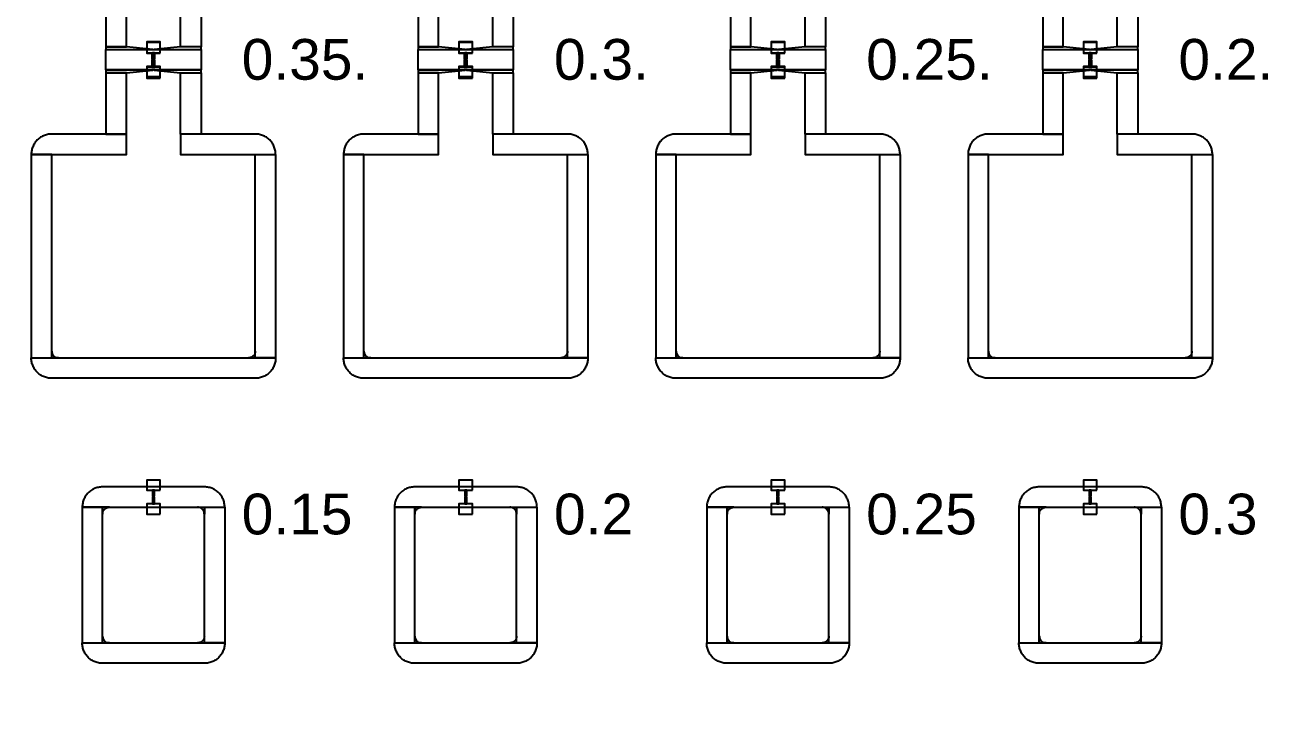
# Model space of a CAD drawing. Extents: x -50000 to 50000, y -50000 to 50000.
# Drawn here: x -41419 to -39559, y 18026 to 19040 of the extents above; entities that cross this region are included whole.
import ezdxf

# ---------------------------------------------------------------- set-up
doc = ezdxf.new("R2010")
doc.units = 0
doc.layers.get('0').update_dxf_attribs({"linetype": 'CONTINUOUS'})
for name, color, linetype in [('BASEMETAL', 4, 'CONTINUOUS'), ('FRAME', 8, 'CONTINUOUS'), ('MARKERS', 2, 'CONTINUOUS'), ('SECONDLAYER', 6, 'CONTINUOUS')]:
    doc.layers.add(name, color=color, linetype=linetype)
doc.styles.get("Standard").update_dxf_attribs({"font": 'arial.ttf'})

# ---------------------------------------------------------------- blocks, each defined once
blk = doc.blocks.new('CHIP_JARRAY')
for points in [[(1830, 4508.7), (1830, 4598.7), (1800, 4598.7), (1800, 4508.7)], [(1910, 4508.7), (1910, 4598.7), (1940, 4598.7), (1940, 4508.7)], [(2290, 4508.7), (2290, 4598.7), (2260, 4598.7), (2260, 4508.7)], [(2370, 4508.7), (2370, 4598.7), (2400, 4598.7), (2400, 4508.7)], [(2750, 4508.7), (2750, 4598.7), (2720, 4598.7), (2720, 4508.7)], [(2830, 4508.7), (2830, 4598.7), (2860, 4598.7), (2860, 4508.7)], [(3210, 4508.7), (3210, 4598.7), (3180, 4598.7), (3180, 4508.7)], [(3290, 4508.7), (3290, 4598.7), (3320, 4598.7), (3320, 4508.7)], [(1869, 4504.7), (1830, 4508.7), (1800, 4508.7), (1800, 4504.7)], [(1940, 4504.7), (1940, 4474.7), (1800, 4474.7), (1800, 4504.7)], [(1940, 4504.7), (1940, 4508.7), (1910, 4508.7), (1871, 4504.7)], [(2329, 4504.7), (2290, 4508.7), (2260, 4508.7), (2260, 4504.7)], [(2400, 4504.7), (2400, 4474.7), (2260, 4474.7), (2260, 4504.7)], [(2400, 4504.7), (2400, 4508.7), (2370, 4508.7), (2331, 4504.7)], [(2789, 4504.7), (2750, 4508.7), (2720, 4508.7), (2720, 4504.7)], [(2860, 4504.7), (2860, 4474.7), (2720, 4474.7), (2720, 4504.7)], [(2860, 4504.7), (2860, 4508.7), (2830, 4508.7), (2791, 4504.7)], [(3249, 4504.7), (3210, 4508.7), (3180, 4508.7), (3180, 4504.7)], [(3320, 4504.7), (3320, 4474.7), (3180, 4474.7), (3180, 4504.7)], [(3320, 4504.7), (3320, 4508.7), (3290, 4508.7), (3251, 4504.7)], [(1830, 4470), (1869, 4474), (1800, 4474), (1800, 4470)], [(1830, 4380), (1830, 4470), (1800, 4470), (1800, 4380)], [(1940, 4470), (1940, 4474), (1871, 4474), (1910, 4470)], [(1910, 4380), (1910, 4470), (1940, 4470), (1940, 4380)], [(2290, 4470), (2329, 4474), (2260, 4474), (2260, 4470)], [(2290, 4380), (2290, 4470), (2260, 4470), (2260, 4380)], [(2400, 4470), (2400, 4474), (2331, 4474), (2370, 4470)], [(2370, 4380), (2370, 4470), (2400, 4470), (2400, 4380)], [(2750, 4470), (2789, 4474), (2720, 4474), (2720, 4470)], [(2750, 4380), (2750, 4470), (2720, 4470), (2720, 4380)], [(2860, 4470), (2860, 4474), (2791, 4474), (2830, 4470)], [(2830, 4380), (2830, 4470), (2860, 4470), (2860, 4380)], [(3210, 4470), (3249, 4474), (3180, 4474), (3180, 4470)], [(3210, 4380), (3210, 4470), (3180, 4470), (3180, 4380)], [(3320, 4470), (3320, 4474), (3251, 4474), (3290, 4470)], [(3290, 4380), (3290, 4470), (3320, 4470), (3320, 4380)], [(1760, 4350), (1830, 4350), (1830, 4380), (1720, 4380), (1718.4, 4380), (1716.9, 4379.8), (1715.3, 4379.6), (1713.8, 4379.3), (1712.2, 4379), (1710.7, 4378.5), (1709.2, 4378), (1707.8, 4377.4), (1706.4, 4376.7), (1705, 4376), (1703.7, 4375.2), (1702.4, 4374.3), (1701.1, 4373.3), (1699.9, 4372.3), (1698.8, 4371.2), (1697.7, 4370.1), (1696.7, 4368.9), (1695.7, 4367.6), (1694.8, 4366.3), (1694, 4365), (1693.3, 4363.6), (1692.6, 4362.2), (1692, 4360.8), (1691.5, 4359.3), (1691, 4357.8), (1690.7, 4356.2), (1690.4, 4354.7), (1690.2, 4353.1), (1690, 4351.6), (1690, 4350), (1690, 4350)], [(1980, 4350), (2050, 4350), (2050, 4350), (2050, 4351.6), (2049.8, 4353.1), (2049.6, 4354.7), (2049.3, 4356.2), (2049, 4357.8), (2048.5, 4359.3), (2048, 4360.8), (2047.4, 4362.2), (2046.7, 4363.6), (2046, 4365), (2045.2, 4366.3), (2044.3, 4367.6), (2043.3, 4368.9), (2042.3, 4370.1), (2041.2, 4371.2), (2040.1, 4372.3), (2038.9, 4373.3), (2037.6, 4374.3), (2036.3, 4375.2), (2035, 4376), (2033.6, 4376.7), (2032.2, 4377.4), (2030.8, 4378), (2029.3, 4378.5), (2027.8, 4379), (2026.2, 4379.3), (2024.7, 4379.6), (2023.1, 4379.8), (2021.6, 4380), (2020, 4380), (1910, 4380), (1910, 4350)], [(2220, 4350), (2290, 4350), (2290, 4380), (2180, 4380), (2178.4, 4380), (2176.9, 4379.8), (2175.3, 4379.6), (2173.8, 4379.3), (2172.2, 4379), (2170.7, 4378.5), (2169.2, 4378), (2167.8, 4377.4), (2166.4, 4376.7), (2165, 4376), (2163.7, 4375.2), (2162.4, 4374.3), (2161.1, 4373.3), (2159.9, 4372.3), (2158.8, 4371.2), (2157.7, 4370.1), (2156.7, 4368.9), (2155.7, 4367.6), (2154.8, 4366.3), (2154, 4365), (2153.3, 4363.6), (2152.6, 4362.2), (2152, 4360.8), (2151.5, 4359.3), (2151, 4357.8), (2150.7, 4356.2), (2150.4, 4354.7), (2150.2, 4353.1), (2150, 4351.6), (2150, 4350), (2150, 4350)], [(2440, 4350), (2510, 4350), (2510, 4350), (2510, 4351.6), (2509.8, 4353.1), (2509.6, 4354.7), (2509.3, 4356.2), (2509, 4357.8), (2508.5, 4359.3), (2508, 4360.8), (2507.4, 4362.2), (2506.7, 4363.6), (2506, 4365), (2505.2, 4366.3), (2504.3, 4367.6), (2503.3, 4368.9), (2502.3, 4370.1), (2501.2, 4371.2), (2500.1, 4372.3), (2498.9, 4373.3), (2497.6, 4374.3), (2496.3, 4375.2), (2495, 4376), (2493.6, 4376.7), (2492.2, 4377.4), (2490.8, 4378), (2489.3, 4378.5), (2487.8, 4379), (2486.2, 4379.3), (2484.7, 4379.6), (2483.1, 4379.8), (2481.6, 4380), (2480, 4380), (2370, 4380), (2370, 4350)], [(2680, 4350), (2750, 4350), (2750, 4380), (2640, 4380), (2638.4, 4380), (2636.9, 4379.8), (2635.3, 4379.6), (2633.8, 4379.3), (2632.2, 4379), (2630.7, 4378.5), (2629.2, 4378), (2627.8, 4377.4), (2626.4, 4376.7), (2625, 4376), (2623.7, 4375.2), (2622.4, 4374.3), (2621.1, 4373.3), (2619.9, 4372.3), (2618.8, 4371.2), (2617.7, 4370.1), (2616.7, 4368.9), (2615.7, 4367.6), (2614.8, 4366.3), (2614, 4365), (2613.3, 4363.6), (2612.6, 4362.2), (2612, 4360.8), (2611.5, 4359.3), (2611, 4357.8), (2610.7, 4356.2), (2610.4, 4354.7), (2610.2, 4353.1), (2610, 4351.6), (2610, 4350), (2610, 4350)], [(2900, 4350), (2970, 4350), (2970, 4350), (2970, 4351.6), (2969.8, 4353.1), (2969.6, 4354.7), (2969.3, 4356.2), (2969, 4357.8), (2968.5, 4359.3), (2968, 4360.8), (2967.4, 4362.2), (2966.7, 4363.6), (2966, 4365), (2965.2, 4366.3), (2964.3, 4367.6), (2963.3, 4368.9), (2962.3, 4370.1), (2961.2, 4371.2), (2960.1, 4372.3), (2958.9, 4373.3), (2957.6, 4374.3), (2956.3, 4375.2), (2955, 4376), (2953.6, 4376.7), (2952.2, 4377.4), (2950.8, 4378), (2949.3, 4378.5), (2947.8, 4379), (2946.2, 4379.3), (2944.7, 4379.6), (2943.1, 4379.8), (2941.6, 4380), (2940, 4380), (2830, 4380), (2830, 4350)], [(3140, 4350), (3210, 4350), (3210, 4380), (3100, 4380), (3098.4, 4380), (3096.9, 4379.8), (3095.3, 4379.6), (3093.8, 4379.3), (3092.2, 4379), (3090.7, 4378.5), (3089.2, 4378), (3087.8, 4377.4), (3086.4, 4376.7), (3085, 4376), (3083.7, 4375.2), (3082.4, 4374.3), (3081.1, 4373.3), (3079.9, 4372.3), (3078.8, 4371.2), (3077.7, 4370.1), (3076.7, 4368.9), (3075.7, 4367.6), (3074.8, 4366.3), (3074, 4365), (3073.3, 4363.6), (3072.6, 4362.2), (3072, 4360.8), (3071.5, 4359.3), (3071, 4357.8), (3070.7, 4356.2), (3070.4, 4354.7), (3070.2, 4353.1), (3070, 4351.6), (3070, 4350), (3070, 4350)], [(3360, 4350), (3430, 4350), (3430, 4350), (3430, 4351.6), (3429.8, 4353.1), (3429.6, 4354.7), (3429.3, 4356.2), (3429, 4357.8), (3428.5, 4359.3), (3428, 4360.8), (3427.4, 4362.2), (3426.7, 4363.6), (3426, 4365), (3425.2, 4366.3), (3424.3, 4367.6), (3423.3, 4368.9), (3422.3, 4370.1), (3421.2, 4371.2), (3420.1, 4372.3), (3418.9, 4373.3), (3417.6, 4374.3), (3416.3, 4375.2), (3415, 4376), (3413.6, 4376.7), (3412.2, 4377.4), (3410.8, 4378), (3409.3, 4378.5), (3407.8, 4379), (3406.2, 4379.3), (3404.7, 4379.6), (3403.1, 4379.8), (3401.6, 4380), (3400, 4380), (3290, 4380), (3290, 4350)], [(1720, 4050), (1720, 4350), (1690, 4350), (1690, 4050)], [(2020, 4050), (2020, 4350), (2050, 4350), (2050, 4050)], [(2180, 4050), (2180, 4350), (2150, 4350), (2150, 4050)], [(2480, 4050), (2480, 4350), (2510, 4350), (2510, 4050)], [(2640, 4050), (2640, 4350), (2610, 4350), (2610, 4050)], [(2940, 4050), (2940, 4350), (2970, 4350), (2970, 4050)], [(3100, 4050), (3100, 4350), (3070, 4350), (3070, 4050)], [(3400, 4050), (3400, 4350), (3430, 4350), (3430, 4050)], [(1720, 4050), (1720, 4060), (1720.1, 4059), (1720.2, 4057.9), (1720.5, 4056.9), (1720.9, 4055.9), (1721.3, 4055), (1721.9, 4054.1), (1722.6, 4053.3), (1723.3, 4052.6), (1724.1, 4051.9), (1725, 4051.3), (1725.9, 4050.9), (1726.9, 4050.5), (1727.9, 4050.2), (1729, 4050.1), (1730, 4050)], [(2020, 4050), (2020, 4060), (2019.9, 4059), (2019.8, 4057.9), (2019.5, 4056.9), (2019.1, 4055.9), (2018.7, 4055), (2018.1, 4054.1), (2017.4, 4053.3), (2016.7, 4052.6), (2015.9, 4051.9), (2015, 4051.3), (2014.1, 4050.9), (2013.1, 4050.5), (2012.1, 4050.2), (2011, 4050.1), (2010, 4050)], [(2180, 4050), (2180, 4060), (2180.1, 4059), (2180.2, 4057.9), (2180.5, 4056.9), (2180.9, 4055.9), (2181.3, 4055), (2181.9, 4054.1), (2182.6, 4053.3), (2183.3, 4052.6), (2184.1, 4051.9), (2185, 4051.3), (2185.9, 4050.9), (2186.9, 4050.5), (2187.9, 4050.2), (2189, 4050.1), (2190, 4050)], [(2480, 4050), (2480, 4060), (2479.9, 4059), (2479.8, 4057.9), (2479.5, 4056.9), (2479.1, 4055.9), (2478.7, 4055), (2478.1, 4054.1), (2477.4, 4053.3), (2476.7, 4052.6), (2475.9, 4051.9), (2475, 4051.3), (2474.1, 4050.9), (2473.1, 4050.5), (2472.1, 4050.2), (2471, 4050.1), (2470, 4050)], [(2640, 4050), (2640, 4060), (2640.1, 4059), (2640.2, 4057.9), (2640.5, 4056.9), (2640.9, 4055.9), (2641.3, 4055), (2641.9, 4054.1), (2642.6, 4053.3), (2643.3, 4052.6), (2644.1, 4051.9), (2645, 4051.3), (2645.9, 4050.9), (2646.9, 4050.5), (2647.9, 4050.2), (2649, 4050.1), (2650, 4050)], [(2940, 4050), (2940, 4060), (2939.9, 4059), (2939.8, 4057.9), (2939.5, 4056.9), (2939.1, 4055.9), (2938.7, 4055), (2938.1, 4054.1), (2937.4, 4053.3), (2936.7, 4052.6), (2935.9, 4051.9), (2935, 4051.3), (2934.1, 4050.9), (2933.1, 4050.5), (2932.1, 4050.2), (2931, 4050.1), (2930, 4050)], [(3100, 4050), (3100, 4060), (3100.1, 4059), (3100.2, 4057.9), (3100.5, 4056.9), (3100.9, 4055.9), (3101.3, 4055), (3101.9, 4054.1), (3102.6, 4053.3), (3103.3, 4052.6), (3104.1, 4051.9), (3105, 4051.3), (3105.9, 4050.9), (3106.9, 4050.5), (3107.9, 4050.2), (3109, 4050.1), (3110, 4050)], [(3400, 4050), (3400, 4060), (3399.9, 4059), (3399.8, 4057.9), (3399.5, 4056.9), (3399.1, 4055.9), (3398.7, 4055), (3398.1, 4054.1), (3397.4, 4053.3), (3396.7, 4052.6), (3395.9, 4051.9), (3395, 4051.3), (3394.1, 4050.9), (3393.1, 4050.5), (3392.1, 4050.2), (3391, 4050.1), (3390, 4050)], [(1870, 4050), (2050, 4050), (2050, 4050), (2050, 4048.4), (2049.8, 4046.9), (2049.6, 4045.3), (2049.3, 4043.8), (2049, 4042.2), (2048.5, 4040.7), (2048, 4039.2), (2047.4, 4037.8), (2046.7, 4036.4), (2046, 4035), (2045.2, 4033.7), (2044.3, 4032.4), (2043.3, 4031.1), (2042.3, 4029.9), (2041.2, 4028.8), (2040.1, 4027.7), (2038.9, 4026.7), (2037.6, 4025.7), (2036.3, 4024.8), (2035, 4024), (2033.6, 4023.3), (2032.2, 4022.6), (2030.8, 4022), (2029.3, 4021.5), (2027.8, 4021), (2026.2, 4020.7), (2024.7, 4020.4), (2023.1, 4020.2), (2021.6, 4020), (2020, 4020), (1720, 4020), (1718.4, 4020), (1716.9, 4020.2), (1715.3, 4020.4), (1713.8, 4020.7), (1712.2, 4021), (1710.7, 4021.5), (1709.2, 4022), (1707.8, 4022.6), (1706.4, 4023.3), (1705, 4024), (1703.7, 4024.8), (1702.4, 4025.7), (1701.1, 4026.7), (1699.9, 4027.7), (1698.8, 4028.8), (1697.7, 4029.9), (1696.7, 4031.1), (1695.7, 4032.4), (1694.8, 4033.7), (1694, 4035), (1693.3, 4036.4), (1692.6, 4037.8), (1692, 4039.2), (1691.5, 4040.7), (1691, 4042.2), (1690.7, 4043.8), (1690.4, 4045.3), (1690.2, 4046.9), (1690, 4048.4), (1690, 4050), (1690, 4050)], [(2330, 4050), (2510, 4050), (2510, 4050), (2510, 4048.4), (2509.8, 4046.9), (2509.6, 4045.3), (2509.3, 4043.8), (2509, 4042.2), (2508.5, 4040.7), (2508, 4039.2), (2507.4, 4037.8), (2506.7, 4036.4), (2506, 4035), (2505.2, 4033.7), (2504.3, 4032.4), (2503.3, 4031.1), (2502.3, 4029.9), (2501.2, 4028.8), (2500.1, 4027.7), (2498.9, 4026.7), (2497.6, 4025.7), (2496.3, 4024.8), (2495, 4024), (2493.6, 4023.3), (2492.2, 4022.6), (2490.8, 4022), (2489.3, 4021.5), (2487.8, 4021), (2486.2, 4020.7), (2484.7, 4020.4), (2483.1, 4020.2), (2481.6, 4020), (2480, 4020), (2180, 4020), (2178.4, 4020), (2176.9, 4020.2), (2175.3, 4020.4), (2173.8, 4020.7), (2172.2, 4021), (2170.7, 4021.5), (2169.2, 4022), (2167.8, 4022.6), (2166.4, 4023.3), (2165, 4024), (2163.7, 4024.8), (2162.4, 4025.7), (2161.1, 4026.7), (2159.9, 4027.7), (2158.8, 4028.8), (2157.7, 4029.9), (2156.7, 4031.1), (2155.7, 4032.4), (2154.8, 4033.7), (2154, 4035), (2153.3, 4036.4), (2152.6, 4037.8), (2152, 4039.2), (2151.5, 4040.7), (2151, 4042.2), (2150.7, 4043.8), (2150.4, 4045.3), (2150.2, 4046.9), (2150, 4048.4), (2150, 4050), (2150, 4050)], [(2790, 4050), (2970, 4050), (2970, 4050), (2970, 4048.4), (2969.8, 4046.9), (2969.6, 4045.3), (2969.3, 4043.8), (2969, 4042.2), (2968.5, 4040.7), (2968, 4039.2), (2967.4, 4037.8), (2966.7, 4036.4), (2966, 4035), (2965.2, 4033.7), (2964.3, 4032.4), (2963.3, 4031.1), (2962.3, 4029.9), (2961.2, 4028.8), (2960.1, 4027.7), (2958.9, 4026.7), (2957.6, 4025.7), (2956.3, 4024.8), (2955, 4024), (2953.6, 4023.3), (2952.2, 4022.6), (2950.8, 4022), (2949.3, 4021.5), (2947.8, 4021), (2946.2, 4020.7), (2944.7, 4020.4), (2943.1, 4020.2), (2941.6, 4020), (2940, 4020), (2640, 4020), (2638.4, 4020), (2636.9, 4020.2), (2635.3, 4020.4), (2633.8, 4020.7), (2632.2, 4021), (2630.7, 4021.5), (2629.2, 4022), (2627.8, 4022.6), (2626.4, 4023.3), (2625, 4024), (2623.7, 4024.8), (2622.4, 4025.7), (2621.1, 4026.7), (2619.9, 4027.7), (2618.8, 4028.8), (2617.7, 4029.9), (2616.7, 4031.1), (2615.7, 4032.4), (2614.8, 4033.7), (2614, 4035), (2613.3, 4036.4), (2612.6, 4037.8), (2612, 4039.2), (2611.5, 4040.7), (2611, 4042.2), (2610.7, 4043.8), (2610.4, 4045.3), (2610.2, 4046.9), (2610, 4048.4), (2610, 4050), (2610, 4050)], [(3250, 4050), (3430, 4050), (3430, 4050), (3430, 4048.4), (3429.8, 4046.9), (3429.6, 4045.3), (3429.3, 4043.8), (3429, 4042.2), (3428.5, 4040.7), (3428, 4039.2), (3427.4, 4037.8), (3426.7, 4036.4), (3426, 4035), (3425.2, 4033.7), (3424.3, 4032.4), (3423.3, 4031.1), (3422.3, 4029.9), (3421.2, 4028.8), (3420.1, 4027.7), (3418.9, 4026.7), (3417.6, 4025.7), (3416.3, 4024.8), (3415, 4024), (3413.6, 4023.3), (3412.2, 4022.6), (3410.8, 4022), (3409.3, 4021.5), (3407.8, 4021), (3406.2, 4020.7), (3404.7, 4020.4), (3403.1, 4020.2), (3401.6, 4020), (3400, 4020), (3100, 4020), (3098.4, 4020), (3096.9, 4020.2), (3095.3, 4020.4), (3093.8, 4020.7), (3092.2, 4021), (3090.7, 4021.5), (3089.2, 4022), (3087.8, 4022.6), (3086.4, 4023.3), (3085, 4024), (3083.7, 4024.8), (3082.4, 4025.7), (3081.1, 4026.7), (3079.9, 4027.7), (3078.8, 4028.8), (3077.7, 4029.9), (3076.7, 4031.1), (3075.7, 4032.4), (3074.8, 4033.7), (3074, 4035), (3073.3, 4036.4), (3072.6, 4037.8), (3072, 4039.2), (3071.5, 4040.7), (3071, 4042.2), (3070.7, 4043.8), (3070.4, 4045.3), (3070.2, 4046.9), (3070, 4048.4), (3070, 4050), (3070, 4050)], [(1870, 3830), (1975, 3830), (1975, 3830), (1975, 3831.6), (1974.8, 3833.1), (1974.6, 3834.7), (1974.3, 3836.2), (1974, 3837.8), (1973.5, 3839.3), (1973, 3840.8), (1972.4, 3842.2), (1971.7, 3843.6), (1971, 3845), (1970.2, 3846.3), (1969.3, 3847.6), (1968.3, 3848.9), (1967.3, 3850.1), (1966.2, 3851.2), (1965.1, 3852.3), (1963.9, 3853.3), (1962.6, 3854.3), (1961.3, 3855.2), (1960, 3856), (1958.6, 3856.7), (1957.2, 3857.4), (1955.8, 3858), (1954.3, 3858.5), (1952.8, 3859), (1951.2, 3859.3), (1949.7, 3859.6), (1948.1, 3859.8), (1946.6, 3860), (1945, 3860), (1795, 3860), (1793.4, 3860), (1791.9, 3859.8), (1790.3, 3859.6), (1788.8, 3859.3), (1787.2, 3859), (1785.7, 3858.5), (1784.2, 3858), (1782.8, 3857.4), (1781.4, 3856.7), (1780, 3856), (1778.7, 3855.2), (1777.4, 3854.3), (1776.1, 3853.3), (1774.9, 3852.3), (1773.8, 3851.2), (1772.7, 3850.1), (1771.7, 3848.9), (1770.7, 3847.6), (1769.8, 3846.3), (1769, 3845), (1768.3, 3843.6), (1767.6, 3842.2), (1767, 3840.8), (1766.5, 3839.3), (1766, 3837.8), (1765.7, 3836.2), (1765.4, 3834.7), (1765.2, 3833.1), (1765, 3831.6), (1765, 3830), (1765, 3830)], [(2330, 3830), (2435, 3830), (2435, 3830), (2435, 3831.6), (2434.8, 3833.1), (2434.6, 3834.7), (2434.3, 3836.2), (2434, 3837.8), (2433.5, 3839.3), (2433, 3840.8), (2432.4, 3842.2), (2431.7, 3843.6), (2431, 3845), (2430.2, 3846.3), (2429.3, 3847.6), (2428.3, 3848.9), (2427.3, 3850.1), (2426.2, 3851.2), (2425.1, 3852.3), (2423.9, 3853.3), (2422.6, 3854.3), (2421.3, 3855.2), (2420, 3856), (2418.6, 3856.7), (2417.2, 3857.4), (2415.8, 3858), (2414.3, 3858.5), (2412.8, 3859), (2411.2, 3859.3), (2409.7, 3859.6), (2408.1, 3859.8), (2406.6, 3860), (2405, 3860), (2255, 3860), (2253.4, 3860), (2251.9, 3859.8), (2250.3, 3859.6), (2248.8, 3859.3), (2247.2, 3859), (2245.7, 3858.5), (2244.2, 3858), (2242.8, 3857.4), (2241.4, 3856.7), (2240, 3856), (2238.7, 3855.2), (2237.4, 3854.3), (2236.1, 3853.3), (2234.9, 3852.3), (2233.8, 3851.2), (2232.7, 3850.1), (2231.7, 3848.9), (2230.7, 3847.6), (2229.8, 3846.3), (2229, 3845), (2228.3, 3843.6), (2227.6, 3842.2), (2227, 3840.8), (2226.5, 3839.3), (2226, 3837.8), (2225.7, 3836.2), (2225.4, 3834.7), (2225.2, 3833.1), (2225, 3831.6), (2225, 3830), (2225, 3830)], [(2790, 3830), (2895, 3830), (2895, 3830), (2895, 3831.6), (2894.8, 3833.1), (2894.6, 3834.7), (2894.3, 3836.2), (2894, 3837.8), (2893.5, 3839.3), (2893, 3840.8), (2892.4, 3842.2), (2891.7, 3843.6), (2891, 3845), (2890.2, 3846.3), (2889.3, 3847.6), (2888.3, 3848.9), (2887.3, 3850.1), (2886.2, 3851.2), (2885.1, 3852.3), (2883.9, 3853.3), (2882.6, 3854.3), (2881.3, 3855.2), (2880, 3856), (2878.6, 3856.7), (2877.2, 3857.4), (2875.8, 3858), (2874.3, 3858.5), (2872.8, 3859), (2871.2, 3859.3), (2869.7, 3859.6), (2868.1, 3859.8), (2866.6, 3860), (2865, 3860), (2715, 3860), (2713.4, 3860), (2711.9, 3859.8), (2710.3, 3859.6), (2708.8, 3859.3), (2707.2, 3859), (2705.7, 3858.5), (2704.2, 3858), (2702.8, 3857.4), (2701.4, 3856.7), (2700, 3856), (2698.7, 3855.2), (2697.4, 3854.3), (2696.1, 3853.3), (2694.9, 3852.3), (2693.8, 3851.2), (2692.7, 3850.1), (2691.7, 3848.9), (2690.7, 3847.6), (2689.8, 3846.3), (2689, 3845), (2688.3, 3843.6), (2687.6, 3842.2), (2687, 3840.8), (2686.5, 3839.3), (2686, 3837.8), (2685.7, 3836.2), (2685.4, 3834.7), (2685.2, 3833.1), (2685, 3831.6), (2685, 3830), (2685, 3830)], [(3250, 3830), (3355, 3830), (3355, 3830), (3355, 3831.6), (3354.8, 3833.1), (3354.6, 3834.7), (3354.3, 3836.2), (3354, 3837.8), (3353.5, 3839.3), (3353, 3840.8), (3352.4, 3842.2), (3351.7, 3843.6), (3351, 3845), (3350.2, 3846.3), (3349.3, 3847.6), (3348.3, 3848.9), (3347.3, 3850.1), (3346.2, 3851.2), (3345.1, 3852.3), (3343.9, 3853.3), (3342.6, 3854.3), (3341.3, 3855.2), (3340, 3856), (3338.6, 3856.7), (3337.2, 3857.4), (3335.8, 3858), (3334.3, 3858.5), (3332.8, 3859), (3331.2, 3859.3), (3329.7, 3859.6), (3328.1, 3859.8), (3326.6, 3860), (3325, 3860), (3175, 3860), (3173.4, 3860), (3171.9, 3859.8), (3170.3, 3859.6), (3168.8, 3859.3), (3167.2, 3859), (3165.7, 3858.5), (3164.2, 3858), (3162.8, 3857.4), (3161.4, 3856.7), (3160, 3856), (3158.7, 3855.2), (3157.4, 3854.3), (3156.1, 3853.3), (3154.9, 3852.3), (3153.8, 3851.2), (3152.7, 3850.1), (3151.7, 3848.9), (3150.7, 3847.6), (3149.8, 3846.3), (3149, 3845), (3148.3, 3843.6), (3147.6, 3842.2), (3147, 3840.8), (3146.5, 3839.3), (3146, 3837.8), (3145.7, 3836.2), (3145.4, 3834.7), (3145.2, 3833.1), (3145, 3831.6), (3145, 3830), (3145, 3830)], [(1795, 3630), (1795, 3830), (1765, 3830), (1765, 3630)], [(1795, 3830), (1795, 3820), (1795.1, 3821), (1795.2, 3822.1), (1795.5, 3823.1), (1795.9, 3824.1), (1796.3, 3825), (1796.9, 3825.9), (1797.6, 3826.7), (1798.3, 3827.4), (1799.1, 3828.1), (1800, 3828.7), (1800.9, 3829.1), (1801.9, 3829.5), (1802.9, 3829.8), (1804, 3829.9), (1805, 3830)], [(1945, 3830), (1945, 3820), (1944.9, 3821), (1944.8, 3822.1), (1944.5, 3823.1), (1944.1, 3824.1), (1943.7, 3825), (1943.1, 3825.9), (1942.4, 3826.7), (1941.7, 3827.4), (1940.9, 3828.1), (1940, 3828.7), (1939.1, 3829.1), (1938.1, 3829.5), (1937.1, 3829.8), (1936, 3829.9), (1935, 3830)], [(1945, 3630), (1945, 3830), (1975, 3830), (1975, 3630)], [(2255, 3630), (2255, 3830), (2225, 3830), (2225, 3630)], [(2255, 3830), (2255, 3820), (2255.1, 3821), (2255.2, 3822.1), (2255.5, 3823.1), (2255.9, 3824.1), (2256.3, 3825), (2256.9, 3825.9), (2257.6, 3826.7), (2258.3, 3827.4), (2259.1, 3828.1), (2260, 3828.7), (2260.9, 3829.1), (2261.9, 3829.5), (2262.9, 3829.8), (2264, 3829.9), (2265, 3830)], [(2405, 3830), (2405, 3820), (2404.9, 3821), (2404.8, 3822.1), (2404.5, 3823.1), (2404.1, 3824.1), (2403.7, 3825), (2403.1, 3825.9), (2402.4, 3826.7), (2401.7, 3827.4), (2400.9, 3828.1), (2400, 3828.7), (2399.1, 3829.1), (2398.1, 3829.5), (2397.1, 3829.8), (2396, 3829.9), (2395, 3830)], [(2405, 3630), (2405, 3830), (2435, 3830), (2435, 3630)], [(2715, 3630), (2715, 3830), (2685, 3830), (2685, 3630)], [(2715, 3830), (2715, 3820), (2715.1, 3821), (2715.2, 3822.1), (2715.5, 3823.1), (2715.9, 3824.1), (2716.3, 3825), (2716.9, 3825.9), (2717.6, 3826.7), (2718.3, 3827.4), (2719.1, 3828.1), (2720, 3828.7), (2720.9, 3829.1), (2721.9, 3829.5), (2722.9, 3829.8), (2724, 3829.9), (2725, 3830)], [(2865, 3830), (2865, 3820), (2864.9, 3821), (2864.8, 3822.1), (2864.5, 3823.1), (2864.1, 3824.1), (2863.7, 3825), (2863.1, 3825.9), (2862.4, 3826.7), (2861.7, 3827.4), (2860.9, 3828.1), (2860, 3828.7), (2859.1, 3829.1), (2858.1, 3829.5), (2857.1, 3829.8), (2856, 3829.9), (2855, 3830)], [(2865, 3630), (2865, 3830), (2895, 3830), (2895, 3630)], [(3175, 3630), (3175, 3830), (3145, 3830), (3145, 3630)], [(3175, 3830), (3175, 3820), (3175.1, 3821), (3175.2, 3822.1), (3175.5, 3823.1), (3175.9, 3824.1), (3176.3, 3825), (3176.9, 3825.9), (3177.6, 3826.7), (3178.3, 3827.4), (3179.1, 3828.1), (3180, 3828.7), (3180.9, 3829.1), (3181.9, 3829.5), (3182.9, 3829.8), (3184, 3829.9), (3185, 3830)], [(3325, 3830), (3325, 3820), (3324.9, 3821), (3324.8, 3822.1), (3324.5, 3823.1), (3324.1, 3824.1), (3323.7, 3825), (3323.1, 3825.9), (3322.4, 3826.7), (3321.7, 3827.4), (3320.9, 3828.1), (3320, 3828.7), (3319.1, 3829.1), (3318.1, 3829.5), (3317.1, 3829.8), (3316, 3829.9), (3315, 3830)], [(3325, 3630), (3325, 3830), (3355, 3830), (3355, 3630)], [(1870, 3630), (1975, 3630), (1975, 3630), (1975, 3628.4), (1974.8, 3626.9), (1974.6, 3625.3), (1974.3, 3623.8), (1974, 3622.2), (1973.5, 3620.7), (1973, 3619.2), (1972.4, 3617.8), (1971.7, 3616.4), (1971, 3615), (1970.2, 3613.7), (1969.3, 3612.4), (1968.3, 3611.1), (1967.3, 3609.9), (1966.2, 3608.8), (1965.1, 3607.7), (1963.9, 3606.7), (1962.6, 3605.7), (1961.3, 3604.8), (1960, 3604), (1958.6, 3603.3), (1957.2, 3602.6), (1955.8, 3602), (1954.3, 3601.5), (1952.8, 3601), (1951.2, 3600.7), (1949.7, 3600.4), (1948.1, 3600.2), (1946.6, 3600), (1945, 3600), (1795, 3600), (1793.4, 3600), (1791.9, 3600.2), (1790.3, 3600.4), (1788.8, 3600.7), (1787.2, 3601), (1785.7, 3601.5), (1784.2, 3602), (1782.8, 3602.6), (1781.4, 3603.3), (1780, 3604), (1778.7, 3604.8), (1777.4, 3605.7), (1776.1, 3606.7), (1774.9, 3607.7), (1773.8, 3608.8), (1772.7, 3609.9), (1771.7, 3611.1), (1770.7, 3612.4), (1769.8, 3613.7), (1769, 3615), (1768.3, 3616.4), (1767.6, 3617.8), (1767, 3619.2), (1766.5, 3620.7), (1766, 3622.2), (1765.7, 3623.8), (1765.4, 3625.3), (1765.2, 3626.9), (1765, 3628.4), (1765, 3630), (1765, 3630)], [(1795, 3630), (1795, 3640), (1795.1, 3639), (1795.2, 3637.9), (1795.5, 3636.9), (1795.9, 3635.9), (1796.3, 3635), (1796.9, 3634.1), (1797.6, 3633.3), (1798.3, 3632.6), (1799.1, 3631.9), (1800, 3631.3), (1800.9, 3630.9), (1801.9, 3630.5), (1802.9, 3630.2), (1804, 3630.1), (1805, 3630)], [(1945, 3630), (1945, 3640), (1944.9, 3639), (1944.8, 3637.9), (1944.5, 3636.9), (1944.1, 3635.9), (1943.7, 3635), (1943.1, 3634.1), (1942.4, 3633.3), (1941.7, 3632.6), (1940.9, 3631.9), (1940, 3631.3), (1939.1, 3630.9), (1938.1, 3630.5), (1937.1, 3630.2), (1936, 3630.1), (1935, 3630)], [(2330, 3630), (2435, 3630), (2435, 3630), (2435, 3628.4), (2434.8, 3626.9), (2434.6, 3625.3), (2434.3, 3623.8), (2434, 3622.2), (2433.5, 3620.7), (2433, 3619.2), (2432.4, 3617.8), (2431.7, 3616.4), (2431, 3615), (2430.2, 3613.7), (2429.3, 3612.4), (2428.3, 3611.1), (2427.3, 3609.9), (2426.2, 3608.8), (2425.1, 3607.7), (2423.9, 3606.7), (2422.6, 3605.7), (2421.3, 3604.8), (2420, 3604), (2418.6, 3603.3), (2417.2, 3602.6), (2415.8, 3602), (2414.3, 3601.5), (2412.8, 3601), (2411.2, 3600.7), (2409.7, 3600.4), (2408.1, 3600.2), (2406.6, 3600), (2405, 3600), (2255, 3600), (2253.4, 3600), (2251.9, 3600.2), (2250.3, 3600.4), (2248.8, 3600.7), (2247.2, 3601), (2245.7, 3601.5), (2244.2, 3602), (2242.8, 3602.6), (2241.4, 3603.3), (2240, 3604), (2238.7, 3604.8), (2237.4, 3605.7), (2236.1, 3606.7), (2234.9, 3607.7), (2233.8, 3608.8), (2232.7, 3609.9), (2231.7, 3611.1), (2230.7, 3612.4), (2229.8, 3613.7), (2229, 3615), (2228.3, 3616.4), (2227.6, 3617.8), (2227, 3619.2), (2226.5, 3620.7), (2226, 3622.2), (2225.7, 3623.8), (2225.4, 3625.3), (2225.2, 3626.9), (2225, 3628.4), (2225, 3630), (2225, 3630)], [(2255, 3630), (2255, 3640), (2255.1, 3639), (2255.2, 3637.9), (2255.5, 3636.9), (2255.9, 3635.9), (2256.3, 3635), (2256.9, 3634.1), (2257.6, 3633.3), (2258.3, 3632.6), (2259.1, 3631.9), (2260, 3631.3), (2260.9, 3630.9), (2261.9, 3630.5), (2262.9, 3630.2), (2264, 3630.1), (2265, 3630)], [(2405, 3630), (2405, 3640), (2404.9, 3639), (2404.8, 3637.9), (2404.5, 3636.9), (2404.1, 3635.9), (2403.7, 3635), (2403.1, 3634.1), (2402.4, 3633.3), (2401.7, 3632.6), (2400.9, 3631.9), (2400, 3631.3), (2399.1, 3630.9), (2398.1, 3630.5), (2397.1, 3630.2), (2396, 3630.1), (2395, 3630)], [(2790, 3630), (2895, 3630), (2895, 3630), (2895, 3628.4), (2894.8, 3626.9), (2894.6, 3625.3), (2894.3, 3623.8), (2894, 3622.2), (2893.5, 3620.7), (2893, 3619.2), (2892.4, 3617.8), (2891.7, 3616.4), (2891, 3615), (2890.2, 3613.7), (2889.3, 3612.4), (2888.3, 3611.1), (2887.3, 3609.9), (2886.2, 3608.8), (2885.1, 3607.7), (2883.9, 3606.7), (2882.6, 3605.7), (2881.3, 3604.8), (2880, 3604), (2878.6, 3603.3), (2877.2, 3602.6), (2875.8, 3602), (2874.3, 3601.5), (2872.8, 3601), (2871.2, 3600.7), (2869.7, 3600.4), (2868.1, 3600.2), (2866.6, 3600), (2865, 3600), (2715, 3600), (2713.4, 3600), (2711.9, 3600.2), (2710.3, 3600.4), (2708.8, 3600.7), (2707.2, 3601), (2705.7, 3601.5), (2704.2, 3602), (2702.8, 3602.6), (2701.4, 3603.3), (2700, 3604), (2698.7, 3604.8), (2697.4, 3605.7), (2696.1, 3606.7), (2694.9, 3607.7), (2693.8, 3608.8), (2692.7, 3609.9), (2691.7, 3611.1), (2690.7, 3612.4), (2689.8, 3613.7), (2689, 3615), (2688.3, 3616.4), (2687.6, 3617.8), (2687, 3619.2), (2686.5, 3620.7), (2686, 3622.2), (2685.7, 3623.8), (2685.4, 3625.3), (2685.2, 3626.9), (2685, 3628.4), (2685, 3630), (2685, 3630)], [(2715, 3630), (2715, 3640), (2715.1, 3639), (2715.2, 3637.9), (2715.5, 3636.9), (2715.9, 3635.9), (2716.3, 3635), (2716.9, 3634.1), (2717.6, 3633.3), (2718.3, 3632.6), (2719.1, 3631.9), (2720, 3631.3), (2720.9, 3630.9), (2721.9, 3630.5), (2722.9, 3630.2), (2724, 3630.1), (2725, 3630)], [(2865, 3630), (2865, 3640), (2864.9, 3639), (2864.8, 3637.9), (2864.5, 3636.9), (2864.1, 3635.9), (2863.7, 3635), (2863.1, 3634.1), (2862.4, 3633.3), (2861.7, 3632.6), (2860.9, 3631.9), (2860, 3631.3), (2859.1, 3630.9), (2858.1, 3630.5), (2857.1, 3630.2), (2856, 3630.1), (2855, 3630)], [(3250, 3630), (3355, 3630), (3355, 3630), (3355, 3628.4), (3354.8, 3626.9), (3354.6, 3625.3), (3354.3, 3623.8), (3354, 3622.2), (3353.5, 3620.7), (3353, 3619.2), (3352.4, 3617.8), (3351.7, 3616.4), (3351, 3615), (3350.2, 3613.7), (3349.3, 3612.4), (3348.3, 3611.1), (3347.3, 3609.9), (3346.2, 3608.8), (3345.1, 3607.7), (3343.9, 3606.7), (3342.6, 3605.7), (3341.3, 3604.8), (3340, 3604), (3338.6, 3603.3), (3337.2, 3602.6), (3335.8, 3602), (3334.3, 3601.5), (3332.8, 3601), (3331.2, 3600.7), (3329.7, 3600.4), (3328.1, 3600.2), (3326.6, 3600), (3325, 3600), (3175, 3600), (3173.4, 3600), (3171.9, 3600.2), (3170.3, 3600.4), (3168.8, 3600.7), (3167.2, 3601), (3165.7, 3601.5), (3164.2, 3602), (3162.8, 3602.6), (3161.4, 3603.3), (3160, 3604), (3158.7, 3604.8), (3157.4, 3605.7), (3156.1, 3606.7), (3154.9, 3607.7), (3153.8, 3608.8), (3152.7, 3609.9), (3151.7, 3611.1), (3150.7, 3612.4), (3149.8, 3613.7), (3149, 3615), (3148.3, 3616.4), (3147.6, 3617.8), (3147, 3619.2), (3146.5, 3620.7), (3146, 3622.2), (3145.7, 3623.8), (3145.4, 3625.3), (3145.2, 3626.9), (3145, 3628.4), (3145, 3630), (3145, 3630)], [(3175, 3630), (3175, 3640), (3175.1, 3639), (3175.2, 3637.9), (3175.5, 3636.9), (3175.9, 3635.9), (3176.3, 3635), (3176.9, 3634.1), (3177.6, 3633.3), (3178.3, 3632.6), (3179.1, 3631.9), (3180, 3631.3), (3180.9, 3630.9), (3181.9, 3630.5), (3182.9, 3630.2), (3184, 3630.1), (3185, 3630)], [(3325, 3630), (3325, 3640), (3324.9, 3639), (3324.8, 3637.9), (3324.5, 3636.9), (3324.1, 3635.9), (3323.7, 3635), (3323.1, 3634.1), (3322.4, 3633.3), (3321.7, 3632.6), (3320.9, 3631.9), (3320, 3631.3), (3319.1, 3630.9), (3318.1, 3630.5), (3317.1, 3630.2), (3316, 3630.1), (3315, 3630)]]:
    blk.add_lwpolyline(points, close=True)
at = {"layer": 'JUNCTION'}
for points in [[(1880, 4499.7), (1880, 4514.7), (1860, 4514.7), (1860, 4499.7)], [(2340, 4499.7), (2340, 4514.7), (2320, 4514.7), (2320, 4499.7)], [(2800, 4499.7), (2800, 4514.7), (2780, 4514.7), (2780, 4499.7)], [(3260, 4499.7), (3260, 4514.7), (3240, 4514.7), (3240, 4499.7)], [(1871.5, 4490.6), (1871.5, 4499.7), (1868.5, 4499.7), (1868.5, 4490.6)], [(1871.5, 4489.2), (1870.2, 4489.7), (1869.8, 4489.7), (1868.5, 4489.2)], [(1871.5, 4479.7), (1871.5, 4489.2), (1868.5, 4489.2), (1868.5, 4479.7)], [(1870.2, 4489.7), (1870.2, 4490.4), (1869.8, 4490.4), (1869.8, 4489.7)], [(2331.5, 4490.6), (2331.5, 4499.7), (2328.5, 4499.7), (2328.5, 4490.6)], [(2331.5, 4489.2), (2330.2, 4489.7), (2329.8, 4489.7), (2328.5, 4489.2)], [(2331.5, 4479.7), (2331.5, 4489.2), (2328.5, 4489.2), (2328.5, 4479.7)], [(2330.2, 4489.7), (2330.2, 4490.4), (2329.8, 4490.4), (2329.8, 4489.7)], [(2791.5, 4490.6), (2791.5, 4499.7), (2788.5, 4499.7), (2788.5, 4490.6)], [(2791.5, 4489.2), (2790.1, 4489.7), (2789.9, 4489.7), (2788.5, 4489.2)], [(2791.5, 4479.7), (2791.5, 4489.2), (2788.5, 4489.2), (2788.5, 4479.7)], [(2790.1, 4489.7), (2790.1, 4490.4), (2789.9, 4490.4), (2789.9, 4489.7)], [(3251.5, 4490.6), (3251.5, 4499.7), (3248.5, 4499.7), (3248.5, 4490.6)], [(3251.5, 4489.2), (3250.1, 4489.7), (3249.9, 4489.7), (3248.5, 4489.2)], [(3251.5, 4479.7), (3251.5, 4489.2), (3248.5, 4489.2), (3248.5, 4479.7)], [(3250.1, 4489.7), (3250.1, 4490.4), (3249.9, 4490.4), (3249.9, 4489.7)], [(1880, 4464.7), (1880, 4479.7), (1860, 4479.7), (1860, 4464.7)], [(2340, 4464.7), (2340, 4479.7), (2320, 4479.7), (2320, 4464.7)], [(2800, 4464.7), (2800, 4479.7), (2780, 4479.7), (2780, 4464.7)], [(3260, 4464.7), (3260, 4479.7), (3240, 4479.7), (3240, 4464.7)], [(1880, 3855), (1880, 3870), (1860, 3870), (1860, 3855)], [(2340, 3855), (2340, 3870), (2320, 3870), (2320, 3855)], [(2800, 3855), (2800, 3870), (2780, 3870), (2780, 3855)], [(3260, 3855), (3260, 3870), (3240, 3870), (3240, 3855)], [(1871.5, 3846.5), (1871.5, 3855), (1868.5, 3855), (1868.5, 3846.5)], [(2331.5, 3846.5), (2331.5, 3855), (2328.5, 3855), (2328.5, 3846.5)], [(2791.5, 3846.5), (2791.5, 3855), (2788.5, 3855), (2788.5, 3846.5)], [(3251.5, 3846.5), (3251.5, 3855), (3248.5, 3855), (3248.5, 3846.5)], [(1880, 3820), (1880, 3835), (1860, 3835), (1860, 3820)], [(1871.5, 3844.5), (1870.1, 3845), (1869.9, 3845), (1868.5, 3844.5)], [(1871.5, 3835), (1871.5, 3844.5), (1868.5, 3844.5), (1868.5, 3835)], [(1870.1, 3845), (1870.1, 3846.4), (1869.9, 3846.4), (1869.9, 3845)], [(2340, 3820), (2340, 3835), (2320, 3835), (2320, 3820)], [(2331.5, 3844.5), (2330.1, 3845), (2329.9, 3845), (2328.5, 3844.5)], [(2331.5, 3835), (2331.5, 3844.5), (2328.5, 3844.5), (2328.5, 3835)], [(2330.1, 3845), (2330.1, 3846.4), (2329.9, 3846.4), (2329.9, 3845)], [(2800, 3820), (2800, 3835), (2780, 3835), (2780, 3820)], [(2791.5, 3844.5), (2790.1, 3845), (2789.9, 3845), (2788.5, 3844.5)], [(2791.5, 3835), (2791.5, 3844.5), (2788.5, 3844.5), (2788.5, 3835)], [(2790.1, 3845), (2790.1, 3846.4), (2789.9, 3846.4), (2789.9, 3845)], [(3260, 3820), (3260, 3835), (3240, 3835), (3240, 3820)], [(3251.5, 3844.5), (3250.2, 3845), (3249.8, 3845), (3248.5, 3844.5)], [(3251.5, 3835), (3251.5, 3844.5), (3248.5, 3844.5), (3248.5, 3835)], [(3250.2, 3845), (3250.2, 3846.4), (3249.8, 3846.4), (3249.8, 3845)]]:
    blk.add_lwpolyline(points, close=True, dxfattribs=at)
at = {"layer": 'SECONDLAYER'}
for points in [[(1880, 4499.3), (1880, 4515.7), (1860, 4515.7), (1860, 4499.3)], [(2340, 4499.3), (2340, 4515.7), (2320, 4515.7), (2320, 4499.3)], [(2800, 4499.3), (2800, 4515.7), (2780, 4515.7), (2780, 4499.3)], [(3260, 4499.3), (3260, 4515.7), (3240, 4515.7), (3240, 4499.3)], [(1872.2, 4490.6), (1872.2, 4499.3), (1867.8, 4499.3), (1867.8, 4490.6)], [(1872.2, 4490.4), (1872.2, 4490.6), (1867.8, 4490.6), (1867.8, 4490.4)], [(1872.2, 4488.1), (1870.5, 4489), (1869.5, 4489), (1867.8, 4488.1)], [(1872.2, 4478.6), (1872.2, 4488.1), (1867.8, 4488.1), (1867.8, 4478.6)], [(1870.5, 4489), (1870.5, 4490.4), (1869.5, 4490.4), (1869.5, 4489)], [(2332.2, 4490.6), (2332.2, 4499.3), (2327.8, 4499.3), (2327.8, 4490.6)], [(2332.2, 4490.4), (2332.2, 4490.6), (2327.8, 4490.6), (2327.8, 4490.4)], [(2332.2, 4488.1), (2330.5, 4489), (2329.5, 4489), (2327.8, 4488.1)], [(2332.2, 4478.6), (2332.2, 4488.1), (2327.8, 4488.1), (2327.8, 4478.6)], [(2330.5, 4489), (2330.5, 4490.4), (2329.5, 4490.4), (2329.5, 4489)], [(2792.2, 4490.6), (2792.2, 4499.3), (2787.8, 4499.3), (2787.8, 4490.6)], [(2792.2, 4490.4), (2792.2, 4490.6), (2787.8, 4490.6), (2787.8, 4490.4)], [(2792.2, 4488.1), (2790.5, 4489), (2789.5, 4489), (2787.8, 4488.1)], [(2792.2, 4478.6), (2792.2, 4488.1), (2787.8, 4488.1), (2787.8, 4478.6)], [(2790.5, 4489), (2790.5, 4490.4), (2789.5, 4490.4), (2789.5, 4489)], [(3252.2, 4490.6), (3252.2, 4499.3), (3247.8, 4499.3), (3247.8, 4490.6)], [(3252.2, 4490.4), (3252.2, 4490.6), (3247.8, 4490.6), (3247.8, 4490.4)], [(3252.2, 4488.1), (3250.4, 4489), (3249.6, 4489), (3247.8, 4488.1)], [(3252.2, 4478.6), (3252.2, 4488.1), (3247.8, 4488.1), (3247.8, 4478.6)], [(3250.4, 4489), (3250.4, 4490.4), (3249.6, 4490.4), (3249.6, 4489)], [(1880, 4462.2), (1880, 4478.6), (1860, 4478.6), (1860, 4462.2)], [(2340, 4462.2), (2340, 4478.6), (2320, 4478.6), (2320, 4462.2)], [(2800, 4462.2), (2800, 4478.6), (2780, 4478.6), (2780, 4462.2)], [(3260, 4462.2), (3260, 4478.6), (3240, 4478.6), (3240, 4462.2)]]:
    blk.add_lwpolyline(points, close=True, dxfattribs=at)
at = {"layer": 'UNDERCUT'}
for points in [[(1871.5, 4490.4), (1871.5, 4490.6), (1868.5, 4490.6), (1868.5, 4490.4)], [(2331.5, 4490.4), (2331.5, 4490.6), (2328.5, 4490.6), (2328.5, 4490.4)], [(2791.5, 4490.4), (2791.5, 4490.6), (2788.5, 4490.6), (2788.5, 4490.4)], [(3251.5, 4490.4), (3251.5, 4490.6), (3248.5, 4490.6), (3248.5, 4490.4)], [(1871.5, 3846.4), (1871.5, 3846.5), (1868.5, 3846.5), (1868.5, 3846.4)], [(2331.5, 3846.4), (2331.5, 3846.5), (2328.5, 3846.5), (2328.5, 3846.4)], [(2791.5, 3846.4), (2791.5, 3846.5), (2788.5, 3846.5), (2788.5, 3846.4)], [(3251.5, 3846.4), (3251.5, 3846.5), (3248.5, 3846.5), (3248.5, 3846.4)]]:
    blk.add_lwpolyline(points, close=True, dxfattribs=at)
at = {"layer": 'MARKERS'}
for s, p in [('0.35.', (2000, 4460)), ('0.3.', (2460, 4460)), ('0.25.', (2920, 4460)), ('0.2.', (3380, 4460)), ('0.15', (2000, 3790)), ('0.2', (2460, 3790)), ('0.25', (2920, 3790)), ('0.3', (3380, 3790))]:
    blk.add_text(s, height=60, dxfattribs=at).set_placement(p)

msp = doc.modelspace()

# ---------------------------------------------------------------- linework, layer by layer
at = {"layer": 'FRAME'}
for radius in [50000, 49500]:
    msp.add_circle((0, 0), radius, dxfattribs=at)

# ---------------------------------------------------------------- block references
at = {"layer": 'BASEMETAL'}
msp.add_blockref('CHIP_JARRAY', (-43100, 14500), dxfattribs=at)

doc.saveas('drawing.dxf')
